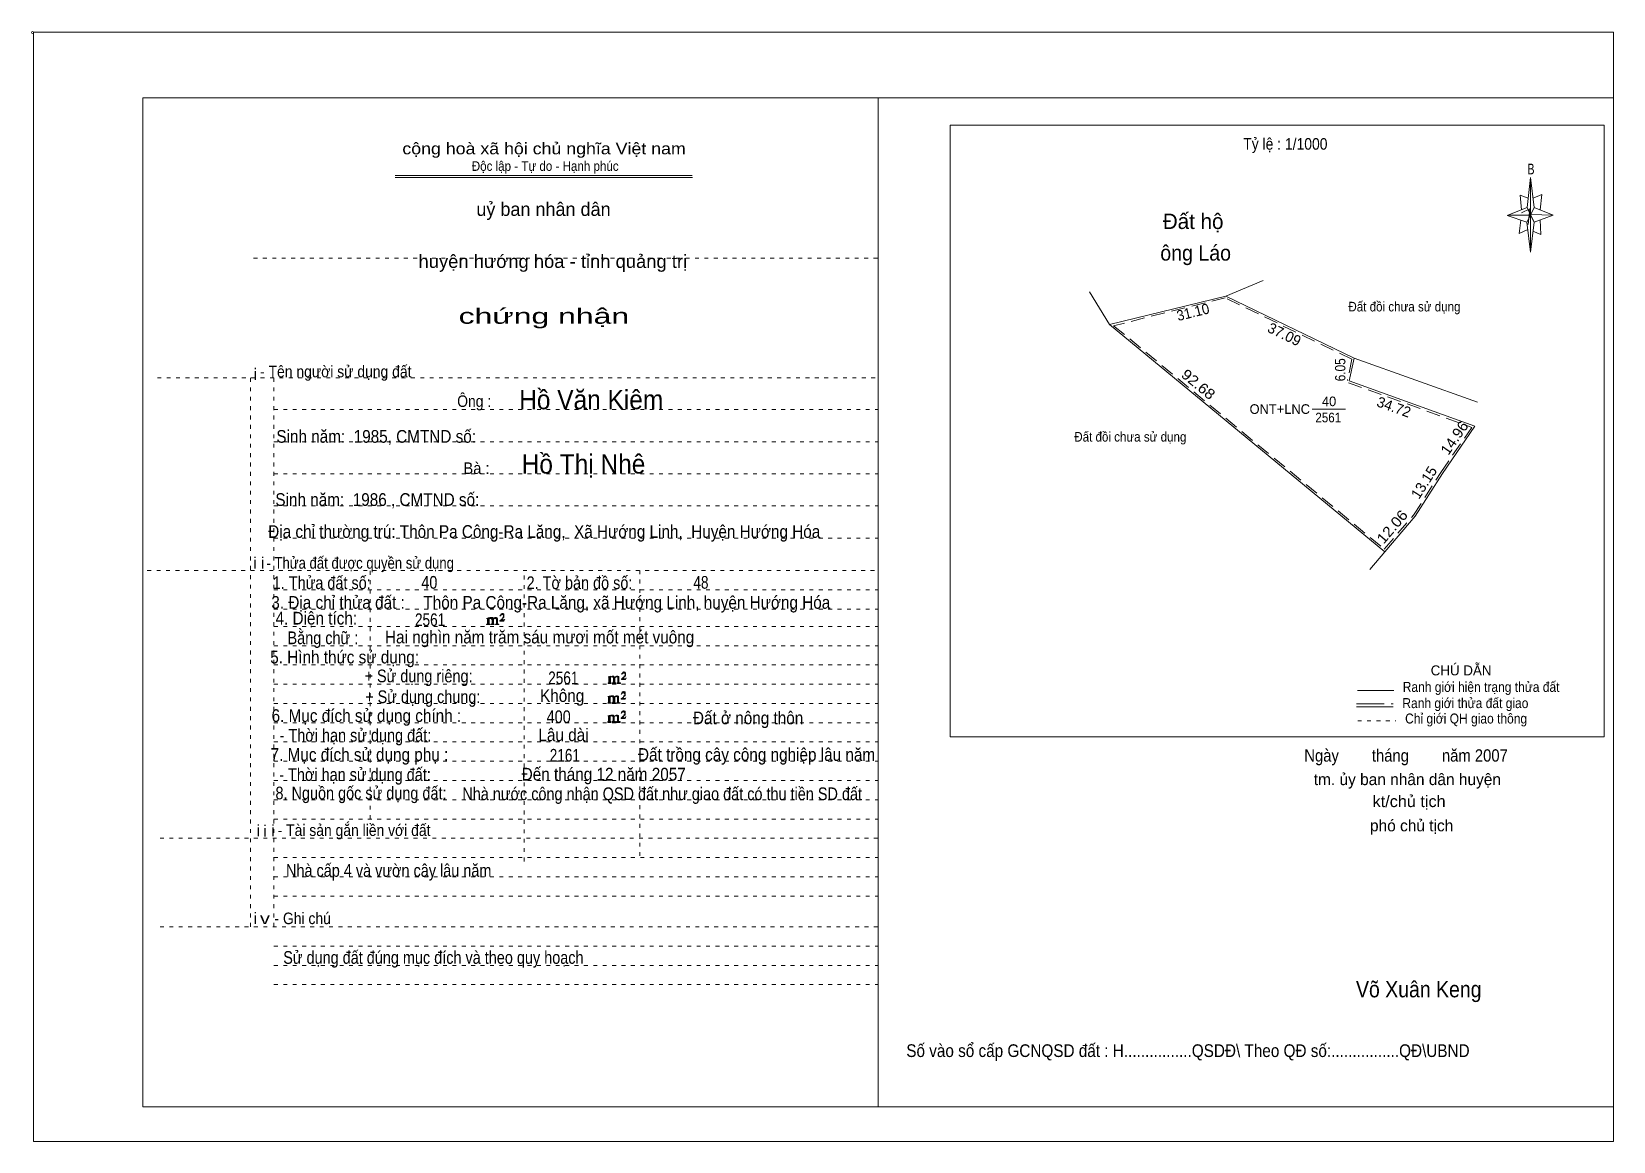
# Model space of a CAD drawing. Header units: centimetres. Extents: x -1.6 to 39.5, y -3.3 to 25.5.
import ezdxf
from ezdxf.enums import TextEntityAlignment as Align

# ---------------------------------------------------------------- set-up
doc = ezdxf.new("R2010")
doc.units = ezdxf.units.CM
doc.header["$LTSCALE"] = 0.12
for name, pattern in [('DOTTED', [1.5, 0.3, -1.2]), ('LONG_DASHED', [7.5, 6, -1.5]), ('MEDIUM_DASHED', [4.5, 3, -1.5])]:
    doc.linetypes.add(name, pattern=pattern)
for name, color, linetype, lineweight in [('1', 7, 'DOTTED', 13), ('10', 7, 'Continuous', 13), ('13', 7, 'Continuous', 13), ('4', 7, 'Continuous', 13), ('5', 7, 'Continuous', 13), ('50', 7, 'Continuous', 13)]:
    doc.layers.add(name, color=color, linetype=linetype, lineweight=lineweight)
doc.layers.add('30', color=7, linetype='Continuous')

msp = doc.modelspace()

# ---------------------------------------------------------------- hatches: boundary and pattern name
at = {"layer": '50'}
for points in [[(10.27, 10.13), (10.27, 10.12), (10.27, 10.11), (10.25, 10.11), (10.24, 10.11), (10.24, 10.1), (10.33, 10.1), (10.33, 10.11), (10.32, 10.11), (10.31, 10.11), (10.31, 10.12), (10.31, 10.13), (10.31, 10.24), (10.31, 10.25), (10.32, 10.26), (10.34, 10.26), (10.35, 10.26), (10.36, 10.26), (10.37, 10.25), (10.39, 10.22), (10.39, 10.13), (10.37, 10.12), (10.37, 10.11), (10.36, 10.11), (10.35, 10.11), (10.35, 10.1), (10.44, 10.1), (10.44, 10.11), (10.43, 10.11), (10.42, 10.11), (10.42, 10.12), (10.42, 10.13), (10.42, 10.24), (10.44, 10.26), (10.45, 10.26), (10.46, 10.26), (10.49, 10.26), (10.49, 10.25), (10.5, 10.24), (10.5, 10.22), (10.5, 10.13), (10.5, 10.12), (10.49, 10.11), (10.49, 10.11), (10.47, 10.11), (10.47, 10.1), (10.56, 10.1), (10.56, 10.11), (10.55, 10.11), (10.54, 10.11), (10.53, 10.12), (10.53, 10.13), (10.53, 10.2), (10.53, 10.25), (10.53, 10.26), (10.52, 10.27), (10.5, 10.28), (10.47, 10.28), (10.46, 10.28), (10.44, 10.27), (10.41, 10.25), (10.41, 10.26), (10.4, 10.28), (10.39, 10.28), (10.37, 10.28), (10.35, 10.28), (10.34, 10.28), (10.32, 10.26), (10.31, 10.26), (10.31, 10.25), (10.31, 10.25), (10.31, 10.26), (10.31, 10.28), (10.24, 10.26), (10.24, 10.26), (10.25, 10.26), (10.27, 10.25), (10.27, 10.24), (10.27, 10.23)], [(10.69, 10.19), (10.72, 10.24), (10.72, 10.24), (10.71, 10.22), (10.69, 10.22), (10.68, 10.22), (10.63, 10.22), (10.66, 10.26), (10.67, 10.27), (10.69, 10.28), (10.69, 10.3), (10.69, 10.32), (10.69, 10.34), (10.69, 10.35), (10.69, 10.37), (10.68, 10.38), (10.67, 10.38), (10.66, 10.39), (10.65, 10.39), (10.63, 10.38), (10.63, 10.38), (10.62, 10.37), (10.61, 10.35), (10.59, 10.33), (10.61, 10.33), (10.61, 10.35), (10.62, 10.35), (10.63, 10.36), (10.65, 10.36), (10.66, 10.36), (10.67, 10.35), (10.68, 10.35), (10.68, 10.32), (10.68, 10.3), (10.66, 10.28), (10.66, 10.26), (10.65, 10.25), (10.59, 10.2), (10.59, 10.19)], [(13.42, 8.61), (13.42, 8.6), (13.42, 8.59), (13.41, 8.59), (13.4, 8.59), (13.4, 8.57), (13.48, 8.57), (13.48, 8.59), (13.47, 8.59), (13.46, 8.59), (13.46, 8.6), (13.46, 8.61), (13.46, 8.72), (13.46, 8.73), (13.47, 8.74), (13.5, 8.74), (13.51, 8.74), (13.52, 8.74), (13.53, 8.73), (13.54, 8.69), (13.54, 8.61), (13.53, 8.6), (13.53, 8.59), (13.52, 8.59), (13.51, 8.59), (13.51, 8.57), (13.6, 8.57), (13.6, 8.59), (13.58, 8.59), (13.57, 8.59), (13.57, 8.6), (13.57, 8.61), (13.57, 8.72), (13.6, 8.74), (13.61, 8.74), (13.62, 8.74), (13.64, 8.74), (13.64, 8.73), (13.65, 8.72), (13.65, 8.69), (13.65, 8.61), (13.65, 8.6), (13.64, 8.59), (13.64, 8.59), (13.63, 8.59), (13.63, 8.57), (13.72, 8.57), (13.72, 8.59), (13.7, 8.59), (13.69, 8.59), (13.68, 8.6), (13.68, 8.61), (13.68, 8.68), (13.68, 8.73), (13.68, 8.74), (13.67, 8.75), (13.65, 8.76), (13.63, 8.76), (13.62, 8.76), (13.6, 8.75), (13.56, 8.73), (13.56, 8.74), (13.55, 8.76), (13.54, 8.76), (13.53, 8.76), (13.51, 8.76), (13.5, 8.76), (13.47, 8.74), (13.46, 8.74), (13.46, 8.73), (13.46, 8.73), (13.46, 8.74), (13.46, 8.76), (13.4, 8.74), (13.4, 8.74), (13.41, 8.74), (13.42, 8.73), (13.42, 8.72), (13.42, 8.71)], [(13.85, 8.67), (13.87, 8.72), (13.87, 8.72), (13.86, 8.69), (13.85, 8.69), (13.84, 8.69), (13.78, 8.69), (13.82, 8.74), (13.83, 8.75), (13.85, 8.76), (13.85, 8.78), (13.85, 8.79), (13.85, 8.82), (13.85, 8.83), (13.85, 8.85), (13.84, 8.86), (13.83, 8.86), (13.82, 8.87), (13.8, 8.87), (13.78, 8.86), (13.78, 8.86), (13.77, 8.85), (13.76, 8.83), (13.75, 8.81), (13.76, 8.81), (13.76, 8.83), (13.77, 8.83), (13.78, 8.84), (13.8, 8.84), (13.82, 8.84), (13.83, 8.83), (13.84, 8.83), (13.84, 8.79), (13.84, 8.78), (13.82, 8.76), (13.82, 8.74), (13.8, 8.73), (13.75, 8.68), (13.75, 8.67)], [(13.41, 8.09), (13.41, 8.08), (13.41, 8.07), (13.4, 8.07), (13.39, 8.07), (13.39, 8.06), (13.48, 8.06), (13.48, 8.07), (13.47, 8.07), (13.45, 8.07), (13.45, 8.08), (13.45, 8.09), (13.45, 8.2), (13.45, 8.21), (13.47, 8.23), (13.49, 8.23), (13.5, 8.23), (13.51, 8.23), (13.52, 8.21), (13.53, 8.18), (13.53, 8.09), (13.52, 8.08), (13.52, 8.07), (13.51, 8.07), (13.5, 8.07), (13.5, 8.06), (13.59, 8.06), (13.59, 8.07), (13.58, 8.07), (13.57, 8.07), (13.57, 8.08), (13.57, 8.09), (13.57, 8.2), (13.59, 8.23), (13.6, 8.23), (13.61, 8.23), (13.63, 8.23), (13.63, 8.21), (13.64, 8.2), (13.64, 8.18), (13.64, 8.09), (13.64, 8.08), (13.63, 8.07), (13.63, 8.07), (13.62, 8.07), (13.62, 8.06), (13.71, 8.06), (13.71, 8.07), (13.7, 8.07), (13.69, 8.07), (13.67, 8.08), (13.67, 8.09), (13.67, 8.17), (13.67, 8.21), (13.67, 8.23), (13.66, 8.24), (13.64, 8.25), (13.62, 8.25), (13.61, 8.25), (13.59, 8.24), (13.55, 8.21), (13.55, 8.23), (13.54, 8.25), (13.53, 8.25), (13.52, 8.25), (13.5, 8.25), (13.49, 8.25), (13.47, 8.23), (13.45, 8.23), (13.45, 8.21), (13.45, 8.21), (13.45, 8.23), (13.45, 8.25), (13.39, 8.23), (13.39, 8.23), (13.4, 8.23), (13.41, 8.21), (13.41, 8.2), (13.41, 8.19)], [(13.84, 8.16), (13.86, 8.2), (13.86, 8.2), (13.85, 8.18), (13.84, 8.18), (13.83, 8.18), (13.77, 8.18), (13.81, 8.23), (13.82, 8.24), (13.84, 8.25), (13.84, 8.27), (13.84, 8.28), (13.84, 8.3), (13.84, 8.31), (13.84, 8.34), (13.83, 8.35), (13.82, 8.35), (13.81, 8.36), (13.8, 8.36), (13.77, 8.35), (13.77, 8.35), (13.76, 8.34), (13.75, 8.31), (13.74, 8.29), (13.75, 8.29), (13.75, 8.31), (13.76, 8.31), (13.77, 8.33), (13.8, 8.33), (13.81, 8.33), (13.82, 8.31), (13.83, 8.31), (13.83, 8.28), (13.83, 8.27), (13.81, 8.25), (13.81, 8.23), (13.8, 8.21), (13.74, 8.17), (13.74, 8.16)], [(13.84, 7.66), (13.86, 7.71), (13.86, 7.71), (13.85, 7.68), (13.84, 7.68), (13.83, 7.68), (13.77, 7.68), (13.81, 7.73), (13.82, 7.74), (13.84, 7.75), (13.84, 7.77), (13.84, 7.78), (13.84, 7.81), (13.84, 7.82), (13.84, 7.84), (13.83, 7.85), (13.82, 7.85), (13.81, 7.86), (13.79, 7.86), (13.77, 7.85), (13.77, 7.85), (13.76, 7.84), (13.75, 7.82), (13.74, 7.8), (13.75, 7.8), (13.75, 7.82), (13.76, 7.82), (13.77, 7.83), (13.79, 7.83), (13.81, 7.83), (13.82, 7.82), (13.83, 7.82), (13.83, 7.78), (13.83, 7.77), (13.81, 7.75), (13.81, 7.73), (13.79, 7.72), (13.74, 7.67), (13.74, 7.66)], [(13.41, 7.6), (13.41, 7.59), (13.41, 7.58), (13.4, 7.58), (13.39, 7.58), (13.39, 7.56), (13.47, 7.56), (13.47, 7.58), (13.46, 7.58), (13.45, 7.58), (13.45, 7.59), (13.45, 7.6), (13.45, 7.71), (13.45, 7.72), (13.46, 7.73), (13.49, 7.73), (13.5, 7.73), (13.51, 7.73), (13.52, 7.72), (13.53, 7.68), (13.53, 7.6), (13.52, 7.59), (13.52, 7.58), (13.51, 7.58), (13.5, 7.58), (13.5, 7.56), (13.59, 7.56), (13.59, 7.58), (13.57, 7.58), (13.56, 7.58), (13.56, 7.59), (13.56, 7.6), (13.56, 7.71), (13.59, 7.73), (13.6, 7.73), (13.61, 7.73), (13.63, 7.73), (13.63, 7.72), (13.64, 7.71), (13.64, 7.68), (13.64, 7.6), (13.64, 7.59), (13.63, 7.58), (13.63, 7.58), (13.62, 7.58), (13.62, 7.56), (13.71, 7.56), (13.71, 7.58), (13.69, 7.58), (13.68, 7.58), (13.67, 7.59), (13.67, 7.6), (13.67, 7.67), (13.67, 7.72), (13.67, 7.73), (13.66, 7.74), (13.64, 7.75), (13.62, 7.75), (13.61, 7.75), (13.59, 7.74), (13.55, 7.72), (13.55, 7.73), (13.54, 7.75), (13.53, 7.75), (13.52, 7.75), (13.5, 7.75), (13.49, 7.75), (13.46, 7.73), (13.45, 7.73), (13.45, 7.72), (13.45, 7.72), (13.45, 7.73), (13.45, 7.75), (13.39, 7.73), (13.39, 7.73), (13.4, 7.73), (13.41, 7.72), (13.41, 7.71), (13.41, 7.7)]]:
    msp.add_hatch(color=256, dxfattribs=at).paths.add_polyline_path(points)

# ---------------------------------------------------------------- linework, layer by layer
at = {"layer": '1', "linetype": 'Continuous'}
for p, q in [((1.31, -2.42), (1.31, 23.78)), ((1.31, 23.78), (39.51, 23.78)), ((20.41, -2.42), (20.41, 23.78)), ((39.51, -2.42), (39.51, 23.78)), ((7.87, 21.76), (15.58, 21.76)), ((7.87, 21.71), (15.59, 21.71)), ((37.26, 20.55), (36.75, 20.72)), ((1.31, -2.42), (39.51, -2.42))]:
    msp.add_line(p, q, dxfattribs=at)
at = {"layer": '1'}
for p, q in [((4.19, 19.61), (20.41, 19.61)), ((1.69, 16.51), (20.41, 16.51)), ((4.11, 2.25), (4.11, 16.51)), ((4.72, 2.25), (4.72, 16.51)), ((4.72, 15.68), (20.41, 15.68)), ((4.72, 14.84), (20.41, 14.84)), ((4.72, 14.01), (20.41, 14.01)), ((4.72, 13.18), (20.41, 13.18)), ((4.72, 12.34), (20.41, 12.34)), ((1.43, 11.5), (20.41, 11.5)), ((7.22, 5.05), (7.22, 11.5)), ((11.22, 3.95), (11.22, 11.5)), ((14.22, 4.09), (14.22, 11.5)), ((4.72, 11), (20.41, 11)), ((4.72, 10.5), (20.41, 10.5)), ((4.72, 10.05), (20.41, 10.05)), ((4.72, 9.55), (20.41, 9.55)), ((4.72, 9.05), (20.41, 9.05)), ((4.72, 8.55), (20.41, 8.55)), ((4.72, 8.05), (20.41, 8.05)), ((4.72, 7.55), (20.41, 7.55)), ((4.72, 7.05), (20.41, 7.05)), ((4.72, 6.55), (20.41, 6.55)), ((4.72, 6.05), (20.41, 6.05)), ((4.72, 5.55), (20.41, 5.55)), ((4.72, 5.05), (20.41, 5.05)), ((1.76, 4.55), (20.41, 4.55)), ((4.72, 4.05), (20.41, 4.05)), ((4.72, 3.55), (20.41, 3.55)), ((4.72, 3.05), (20.41, 3.05)), ((1.76, 2.25), (20.41, 2.25)), ((4.72, 1.75), (20.41, 1.75)), ((4.72, 1.25), (20.41, 1.25)), ((4.72, 0.75), (20.41, 0.75))]:
    msp.add_line(p, q, dxfattribs=at)
at = {"layer": '1', "linetype": 'Continuous'}
msp.add_lwpolyline([(-1.53, -3.32), (39.51, -3.32), (39.51, 25.48), (-1.53, 25.48)], close=True, dxfattribs=at)
msp.add_lwpolyline([(37.27, 20.35), (37.06, 20.25), (37.11, 20.6)], dxfattribs=at)
at = {"layer": '10'}
for p, q in [((30.41, 19.03), (29.44, 18.63)), ((25.9, 18.74), (26.42, 17.89)), ((29.44, 18.63), (26.42, 17.89)), ((32.78, 17.02), (29.44, 18.63)), ((26.42, 17.89), (33.57, 11.99)), ((32.78, 17.02), (32.65, 16.43)), ((32.78, 17.02), (35.98, 15.87)), ((32.65, 16.43), (35.91, 15.25)), ((33.57, 11.99), (33.18, 11.53))]:
    msp.add_line(p, q, dxfattribs=at)
at = {"layer": '10', "linetype": 'MEDIUM_DASHED'}
for p, q in [((32.72, 16.99), (29.43, 18.58)), ((32.72, 16.99), (32.6, 16.44)), ((32.63, 16.38), (35.83, 15.22))]:
    msp.add_line(p, q, dxfattribs=at)
for points in [[(29.43, 18.58), (26.53, 17.86), (33.56, 12.06)], [(33.56, 12.06), (34.32, 12.94), (35.03, 14.05), (35.83, 15.22)]]:
    msp.add_lwpolyline(points, dxfattribs=at)
at = {"layer": '10'}
msp.add_lwpolyline([(33.57, 11.99), (34.36, 12.91), (35.07, 14.02), (35.91, 15.25)], dxfattribs=at)
at = {"layer": '13'}
msp.add_line((31.69, 15.69), (32.55, 15.69), dxfattribs=at)
at = {"layer": '4'}
for p, q in [((32.86, 8.39), (33.81, 8.39)), ((32.84, 7.96), (33.79, 7.96))]:
    msp.add_line(p, q, dxfattribs=at)
at = {"layer": '4', "linetype": 'LONG_DASHED'}
msp.add_line((32.84, 8.04), (33.79, 8.04), dxfattribs=at)
at = {"layer": '4', "linetype": 'DOTTED'}
msp.add_line((32.87, 7.6), (33.86, 7.6), dxfattribs=at)
at = {"layer": '4'}
msp.add_lwpolyline([(22.28, 23.07), (39.27, 23.07), (39.27, 7.18), (22.28, 7.18)], close=True, dxfattribs=at)
msp.add_circle((-1.55, 25.47), 0.025, dxfattribs=at)
at = {"layer": '5'}
for p, q in [((37.27, 20.93), (37.36, 21.71)), ((37.45, 20.55), (37.36, 19.77)), ((37.45, 20.93), (37.95, 20.73)), ((37.61, 20.61), (37.63, 20.23)), ((37.63, 20.23), (37.42, 20.31))]:
    msp.add_line(p, q, dxfattribs=at)
for points in [[(37.36, 21.71), (37.45, 20.93), (37.36, 20.73)], [(37.36, 20.73), (36.77, 20.73), (37.27, 20.93), (37.45, 20.55), (37.95, 20.73), (37.36, 20.75)], [(37.36, 20.73), (37.36, 19.77), (37.26, 20.55)]]:
    msp.add_lwpolyline(points, close=True, dxfattribs=at)
for points in [[(37.3, 21.17), (37.09, 21.25), (37.12, 20.87)], [(37.43, 21.17), (37.65, 21.27), (37.61, 20.87)], [(37.36, 20.73), (37.27, 20.93), (36.77, 20.73)], [(37.12, 20.79), (37.34, 20.89), (37.3, 20.49)], [(37.36, 20.73), (37.45, 20.55), (37.95, 20.73)]]:
    msp.add_lwpolyline(points, dxfattribs=at)
at = {"layer": '50'}
for points in [[(10.27, 10.13), (10.27, 10.12), (10.27, 10.11), (10.25, 10.11), (10.24, 10.11), (10.24, 10.1), (10.33, 10.1), (10.33, 10.11), (10.32, 10.11), (10.31, 10.11), (10.31, 10.12), (10.31, 10.13), (10.31, 10.24), (10.31, 10.25), (10.32, 10.26), (10.34, 10.26), (10.35, 10.26), (10.36, 10.26), (10.37, 10.25), (10.39, 10.22), (10.39, 10.13), (10.37, 10.12), (10.37, 10.11), (10.36, 10.11), (10.35, 10.11), (10.35, 10.1), (10.44, 10.1), (10.44, 10.11), (10.43, 10.11), (10.42, 10.11), (10.42, 10.12), (10.42, 10.13), (10.42, 10.24), (10.44, 10.26), (10.45, 10.26), (10.46, 10.26), (10.49, 10.26), (10.49, 10.25), (10.5, 10.24), (10.5, 10.22), (10.5, 10.13), (10.5, 10.12), (10.49, 10.11), (10.49, 10.11), (10.47, 10.11), (10.47, 10.1), (10.56, 10.1), (10.56, 10.11), (10.55, 10.11), (10.54, 10.11), (10.53, 10.12), (10.53, 10.13), (10.53, 10.2), (10.53, 10.25), (10.53, 10.26), (10.52, 10.27), (10.5, 10.28), (10.47, 10.28), (10.46, 10.28), (10.44, 10.27), (10.41, 10.25), (10.41, 10.26), (10.4, 10.28), (10.39, 10.28), (10.37, 10.28), (10.35, 10.28), (10.34, 10.28), (10.32, 10.26), (10.31, 10.26), (10.31, 10.25), (10.31, 10.25), (10.31, 10.26), (10.31, 10.28), (10.24, 10.26), (10.24, 10.26), (10.25, 10.26), (10.27, 10.25), (10.27, 10.24), (10.27, 10.23)], [(10.69, 10.19), (10.72, 10.24), (10.72, 10.24), (10.71, 10.22), (10.69, 10.22), (10.68, 10.22), (10.63, 10.22), (10.66, 10.26), (10.67, 10.27), (10.69, 10.28), (10.69, 10.3), (10.69, 10.32), (10.69, 10.34), (10.69, 10.35), (10.69, 10.37), (10.68, 10.38), (10.67, 10.38), (10.66, 10.39), (10.65, 10.39), (10.63, 10.38), (10.63, 10.38), (10.62, 10.37), (10.61, 10.35), (10.59, 10.33), (10.61, 10.33), (10.61, 10.35), (10.62, 10.35), (10.63, 10.36), (10.65, 10.36), (10.66, 10.36), (10.67, 10.35), (10.68, 10.35), (10.68, 10.32), (10.68, 10.3), (10.66, 10.28), (10.66, 10.26), (10.65, 10.25), (10.59, 10.2), (10.59, 10.19)], [(13.42, 8.61), (13.42, 8.6), (13.42, 8.59), (13.41, 8.59), (13.4, 8.59), (13.4, 8.57), (13.48, 8.57), (13.48, 8.59), (13.47, 8.59), (13.46, 8.59), (13.46, 8.6), (13.46, 8.61), (13.46, 8.72), (13.46, 8.73), (13.47, 8.74), (13.5, 8.74), (13.51, 8.74), (13.52, 8.74), (13.53, 8.73), (13.54, 8.69), (13.54, 8.61), (13.53, 8.6), (13.53, 8.59), (13.52, 8.59), (13.51, 8.59), (13.51, 8.57), (13.6, 8.57), (13.6, 8.59), (13.58, 8.59), (13.57, 8.59), (13.57, 8.6), (13.57, 8.61), (13.57, 8.72), (13.6, 8.74), (13.61, 8.74), (13.62, 8.74), (13.64, 8.74), (13.64, 8.73), (13.65, 8.72), (13.65, 8.69), (13.65, 8.61), (13.65, 8.6), (13.64, 8.59), (13.64, 8.59), (13.63, 8.59), (13.63, 8.57), (13.72, 8.57), (13.72, 8.59), (13.7, 8.59), (13.69, 8.59), (13.68, 8.6), (13.68, 8.61), (13.68, 8.68), (13.68, 8.73), (13.68, 8.74), (13.67, 8.75), (13.65, 8.76), (13.63, 8.76), (13.62, 8.76), (13.6, 8.75), (13.56, 8.73), (13.56, 8.74), (13.55, 8.76), (13.54, 8.76), (13.53, 8.76), (13.51, 8.76), (13.5, 8.76), (13.47, 8.74), (13.46, 8.74), (13.46, 8.73), (13.46, 8.73), (13.46, 8.74), (13.46, 8.76), (13.4, 8.74), (13.4, 8.74), (13.41, 8.74), (13.42, 8.73), (13.42, 8.72), (13.42, 8.71)], [(13.85, 8.67), (13.87, 8.72), (13.87, 8.72), (13.86, 8.69), (13.85, 8.69), (13.84, 8.69), (13.78, 8.69), (13.82, 8.74), (13.83, 8.75), (13.85, 8.76), (13.85, 8.78), (13.85, 8.79), (13.85, 8.82), (13.85, 8.83), (13.85, 8.85), (13.84, 8.86), (13.83, 8.86), (13.82, 8.87), (13.8, 8.87), (13.78, 8.86), (13.78, 8.86), (13.77, 8.85), (13.76, 8.83), (13.75, 8.81), (13.76, 8.81), (13.76, 8.83), (13.77, 8.83), (13.78, 8.84), (13.8, 8.84), (13.82, 8.84), (13.83, 8.83), (13.84, 8.83), (13.84, 8.79), (13.84, 8.78), (13.82, 8.76), (13.82, 8.74), (13.8, 8.73), (13.75, 8.68), (13.75, 8.67)], [(13.41, 8.09), (13.41, 8.08), (13.41, 8.07), (13.4, 8.07), (13.39, 8.07), (13.39, 8.06), (13.48, 8.06), (13.48, 8.07), (13.47, 8.07), (13.45, 8.07), (13.45, 8.08), (13.45, 8.09), (13.45, 8.2), (13.45, 8.21), (13.47, 8.23), (13.49, 8.23), (13.5, 8.23), (13.51, 8.23), (13.52, 8.21), (13.53, 8.18), (13.53, 8.09), (13.52, 8.08), (13.52, 8.07), (13.51, 8.07), (13.5, 8.07), (13.5, 8.06), (13.59, 8.06), (13.59, 8.07), (13.58, 8.07), (13.57, 8.07), (13.57, 8.08), (13.57, 8.09), (13.57, 8.2), (13.59, 8.23), (13.6, 8.23), (13.61, 8.23), (13.63, 8.23), (13.63, 8.21), (13.64, 8.2), (13.64, 8.18), (13.64, 8.09), (13.64, 8.08), (13.63, 8.07), (13.63, 8.07), (13.62, 8.07), (13.62, 8.06), (13.71, 8.06), (13.71, 8.07), (13.7, 8.07), (13.69, 8.07), (13.67, 8.08), (13.67, 8.09), (13.67, 8.17), (13.67, 8.21), (13.67, 8.23), (13.66, 8.24), (13.64, 8.25), (13.62, 8.25), (13.61, 8.25), (13.59, 8.24), (13.55, 8.21), (13.55, 8.23), (13.54, 8.25), (13.53, 8.25), (13.52, 8.25), (13.5, 8.25), (13.49, 8.25), (13.47, 8.23), (13.45, 8.23), (13.45, 8.21), (13.45, 8.21), (13.45, 8.23), (13.45, 8.25), (13.39, 8.23), (13.39, 8.23), (13.4, 8.23), (13.41, 8.21), (13.41, 8.2), (13.41, 8.19)], [(13.84, 8.16), (13.86, 8.2), (13.86, 8.2), (13.85, 8.18), (13.84, 8.18), (13.83, 8.18), (13.77, 8.18), (13.81, 8.23), (13.82, 8.24), (13.84, 8.25), (13.84, 8.27), (13.84, 8.28), (13.84, 8.3), (13.84, 8.31), (13.84, 8.34), (13.83, 8.35), (13.82, 8.35), (13.81, 8.36), (13.8, 8.36), (13.77, 8.35), (13.77, 8.35), (13.76, 8.34), (13.75, 8.31), (13.74, 8.29), (13.75, 8.29), (13.75, 8.31), (13.76, 8.31), (13.77, 8.33), (13.8, 8.33), (13.81, 8.33), (13.82, 8.31), (13.83, 8.31), (13.83, 8.28), (13.83, 8.27), (13.81, 8.25), (13.81, 8.23), (13.8, 8.21), (13.74, 8.17), (13.74, 8.16)], [(13.84, 7.66), (13.86, 7.71), (13.86, 7.71), (13.85, 7.68), (13.84, 7.68), (13.83, 7.68), (13.77, 7.68), (13.81, 7.73), (13.82, 7.74), (13.84, 7.75), (13.84, 7.77), (13.84, 7.78), (13.84, 7.81), (13.84, 7.82), (13.84, 7.84), (13.83, 7.85), (13.82, 7.85), (13.81, 7.86), (13.79, 7.86), (13.77, 7.85), (13.77, 7.85), (13.76, 7.84), (13.75, 7.82), (13.74, 7.8), (13.75, 7.8), (13.75, 7.82), (13.76, 7.82), (13.77, 7.83), (13.79, 7.83), (13.81, 7.83), (13.82, 7.82), (13.83, 7.82), (13.83, 7.78), (13.83, 7.77), (13.81, 7.75), (13.81, 7.73), (13.79, 7.72), (13.74, 7.67), (13.74, 7.66)], [(13.41, 7.6), (13.41, 7.59), (13.41, 7.58), (13.4, 7.58), (13.39, 7.58), (13.39, 7.56), (13.47, 7.56), (13.47, 7.58), (13.46, 7.58), (13.45, 7.58), (13.45, 7.59), (13.45, 7.6), (13.45, 7.71), (13.45, 7.72), (13.46, 7.73), (13.49, 7.73), (13.5, 7.73), (13.51, 7.73), (13.52, 7.72), (13.53, 7.68), (13.53, 7.6), (13.52, 7.59), (13.52, 7.58), (13.51, 7.58), (13.5, 7.58), (13.5, 7.56), (13.59, 7.56), (13.59, 7.58), (13.57, 7.58), (13.56, 7.58), (13.56, 7.59), (13.56, 7.6), (13.56, 7.71), (13.59, 7.73), (13.6, 7.73), (13.61, 7.73), (13.63, 7.73), (13.63, 7.72), (13.64, 7.71), (13.64, 7.68), (13.64, 7.6), (13.64, 7.59), (13.63, 7.58), (13.63, 7.58), (13.62, 7.58), (13.62, 7.56), (13.71, 7.56), (13.71, 7.58), (13.69, 7.58), (13.68, 7.58), (13.67, 7.59), (13.67, 7.6), (13.67, 7.67), (13.67, 7.72), (13.67, 7.73), (13.66, 7.74), (13.64, 7.75), (13.62, 7.75), (13.61, 7.75), (13.59, 7.74), (13.55, 7.72), (13.55, 7.73), (13.54, 7.75), (13.53, 7.75), (13.52, 7.75), (13.5, 7.75), (13.49, 7.75), (13.46, 7.73), (13.45, 7.73), (13.45, 7.72), (13.45, 7.72), (13.45, 7.73), (13.45, 7.75), (13.39, 7.73), (13.39, 7.73), (13.4, 7.73), (13.41, 7.72), (13.41, 7.71), (13.41, 7.7)]]:
    msp.add_lwpolyline(points, close=True, dxfattribs=at)

# ---------------------------------------------------------------- texts
at = {"layer": '1'}
for s, height, width, p in [('cộng hoà xã hội chủ nghĩa Việt nam', 0.3, 1.15, (11.735, 22.31)), ('Độc lập - Tự do - Hạnh phúc', 0.25, 0.9, (11.765, 21.88)), ('chứng nhận', 0.4, 1.55, (11.73, 17.91)), ('- Tên người sử dụng đất', 0.3, 0.9, (6.325, 16.52)), ('- Thửa đất được quyền sử dụng', 0.3, 0.85, (6.96, 11.55)), ('- Tài sản gắn liền với đất ', 0.3, 0.9, (6.85, 4.61)), ('v', 0.3, 1.3, (4.485, 2.32)), ('- Ghi chú', 0.3, 0.9, (5.465, 2.32))]:
    msp.add_text(s, height=height, dxfattribs=dict(at, width=width)).set_placement(p, align=Align.CENTER)
for s, height, p in [('uỷ ban nhân dân', 0.35, (11.72, 20.71)), ('i', 0.3, (4.235, 16.45)), ('i', 0.3, (4.225, 11.55)), ('i', 0.3, (4.425, 11.55)), ('i', 0.3, (4.315, 4.6)), ('i', 0.3, (4.485, 4.59)), ('i', 0.3, (4.695, 4.6)), ('i', 0.3, (4.235, 2.32))]:
    msp.add_text(s, height=height, dxfattribs=at).set_placement(p, align=Align.CENTER)
at = {"layer": '10'}
for s, height, width, p in [('Tỷ lệ : 1/1000', 0.3, 0.9, (30.99, 22.43)), ('ông Láo', 0.4, 0.95, (28.66, 19.55)), ('Đất đồi chưa sử dụng ', 0.25, 0.9, (34.125, 18.23)), ('Hồ Văn Kiêm', 0.5, 0.95, (12.96, 15.69)), ('Đất đồi chưa sử dụng ', 0.25, 0.9, (27.005, 14.85)), ('Hồ Thị Nhê', 0.5, 0.95, (12.76, 14.02)), ('Võ Xuân Keng', 0.42, 0.9, (34.455, 0.42))]:
    msp.add_text(s, height=height, dxfattribs=dict(at, width=width)).set_placement(p, align=Align.CENTER)
msp.add_text('Đất hộ', height=0.4, dxfattribs=at).set_placement((28.595, 20.37), align=Align.CENTER)
at = {"layer": '10', "width": 0.85}
msp.add_text('6.05', height=0.27, rotation=90, dxfattribs=at).set_placement((32.55, 16.715), align=Align.CENTER)
at = {"layer": '10'}
msp.add_text('40', height=0.25, dxfattribs=at).set_placement((31.94, 15.77))
msp.add_text('ONT+LNC', height=0.25, dxfattribs=at).set_placement((31.63, 15.57), align=Align.RIGHT)
at = {"layer": '10', "width": 0.9}
msp.add_text('2561', height=0.25, dxfattribs=at).set_placement((31.77, 15.35))
at = {"layer": '30'}
for s, rotation, width, p in [('31.10', 13.88, 0.95, (28.623, 18.082)), ('92.68', 320.517, 1.1, (28.644, 16.233)), ('14.96', 55.62, 1.05, (35.493, 14.869)), ('12.06', 49.373, 1.1, (33.868, 12.552))]:
    msp.add_text(s, height=0.27, rotation=rotation, dxfattribs=dict(at, width=width)).set_placement(p, align=Align.CENTER)
for s, height, rotation, p in [('37.09', 0.2699, 334.188, (30.906, 17.514)), ('34.72', 0.27, 340.203, (33.764, 15.621)), ('13.15', 0.27, 57.422, (34.704, 13.717))]:
    msp.add_text(s, height=height, rotation=rotation, dxfattribs=at).set_placement(p, align=Align.CENTER)
at = {"layer": '4'}
msp.add_text('CHÚ DẪN', height=0.2591, dxfattribs=at).set_placement((35.555, 8.78), align=Align.CENTER)
at = {"layer": '4', "width": 0.9}
for s, p in [('Ranh giới hiện trạng thửa đất', (36.075, 8.35)), ('Ranh giới thửa đất giao ', (35.71, 7.93)), ('Chỉ giới QH giao thông', (35.685, 7.53))]:
    msp.add_text(s, height=0.2591, dxfattribs=at).set_placement(p, align=Align.CENTER)
at = {"layer": '5', "width": 0.75}
msp.add_text('B', height=0.276, dxfattribs=at).set_placement((37.37, 21.79), align=Align.CENTER)
at = {"layer": '50'}
for s, height, width, p in [('  huyện hướng hóa - tỉnh quảng trị', 0.34, 1.05, (11.83, 19.36)), ('Ông :', 0.3, 0.9, (9.92, 15.75)), ('Sinh năm:  1985, CMTND số:', 0.33, 0.9, (7.375, 14.82)), ('Bà :', 0.3, 0.95, (9.98, 14.01)), ('Sinh năm:  1986 , CMTND số: ', 0.33, 0.9, (7.46, 13.18)), ('Địa chỉ thường trú: Thôn Pa Công-Ra Lăng,  Xã Hướng Linh,  Huyện Hướng Hóa', 0.33, 0.9, (11.74, 12.35)), ('1. Thửa đất số:  ', 0.33, 0.85, (6.065, 11.02)), ('40', 0.33, 0.85, (8.755, 11.03)), ('2. Tờ bản đồ số:  ', 0.33, 0.85, (12.76, 11.02)), ('48', 0.33, 0.8, (15.81, 11.03)), ('3. Địa chỉ thửa đất : ', 0.33, 0.9, (6.44, 10.51)), ('Thôn Pa Công-Ra Lăng, xã Hướng Linh, huyện Hướng Hóa', 0.33, 0.9, (13.885, 10.51)), ('4. Diện tích: ', 0.33, 0.9, (5.875, 10.1)), ('2561', 0.33, 0.8, (8.775, 10.06)), ('Bằng chữ :', 0.33, 0.85, (5.99, 9.59)), ('Hai nghìn năm trăm sáu mươi mốt mét vuông', 0.33, 0.9, (11.62, 9.61)), ('5. Hình thức sử dụng:', 0.33, 0.9, (6.555, 9.09)), ('+ Sử dụng riêng:', 0.33, 0.85, (8.475, 8.6)), ('2561', 0.33, 0.8, (12.235, 8.55)), ('+ Sử dụng chung:', 0.33, 0.85, (8.585, 8.06)), ('Không', 0.33, 0.9, (12.205, 8.09)), ('6. Mục đích sử dụng chính :', 0.33, 0.9, (7.12, 7.57)), ('400', 0.33, 0.85, (12.115, 7.54)), ('Đất ở nông thôn', 0.33, 0.9, (17.035, 7.51)), ('- Thời hạn sử dụng đất:', 0.33, 0.85, (6.835, 7.06)), ('Lâu dài', 0.33, 0.9, (12.24, 7.07)), ('7. Mục đích sử dụng phụ :', 0.33, 0.9, (6.94, 6.56)), ('2161', 0.33, 0.8, (12.275, 6.54)), ('Đất trồng cây công nghiệp lâu năm', 0.33, 0.9, (17.255, 6.56)), ('Ngày        tháng        năm 2007', 0.32, 0.9, (34.125, 6.54)), ('- Thời hạn sử dụng đất:', 0.33, 0.85, (6.825, 6.04)), ('Đến tháng 12 năm 2057', 0.33, 0.9, (13.285, 6.05)), ('8. Nguồn gốc sử dụng đất:', 0.33, 0.85, (6.98, 5.56)), ('Nhà nước công nhận QSD đất như giao đất có thu tiền SD đất ', 0.33, 0.85, (14.855, 5.54)), ('kt/chủ tịch', 0.3, 1.05, (34.205, 5.36)), ('Nhà cấp 4 và vườn cây lâu năm', 0.33, 0.85, (7.7, 3.55)), ('Sử dụng đất đúng mục đích và theo quy hoạch', 0.33, 0.85, (8.86, 1.29)), ('Số vào sổ cấp GCNQSD đất : H................QSDĐ\\ Theo QĐ số:................QĐ\\UBND', 0.33, 0.9, (28.46, -1.13))]:
    msp.add_text(s, height=height, dxfattribs=dict(at, width=width)).set_placement(p, align=Align.CENTER)
for s, p in [('tm. ủy ban nhân dân huyện ', (34.215, 5.93)), ('phó chủ tịch', (34.27, 4.73))]:
    msp.add_text(s, height=0.3, dxfattribs=at).set_placement(p, align=Align.CENTER)

doc.saveas('drawing.dxf')
